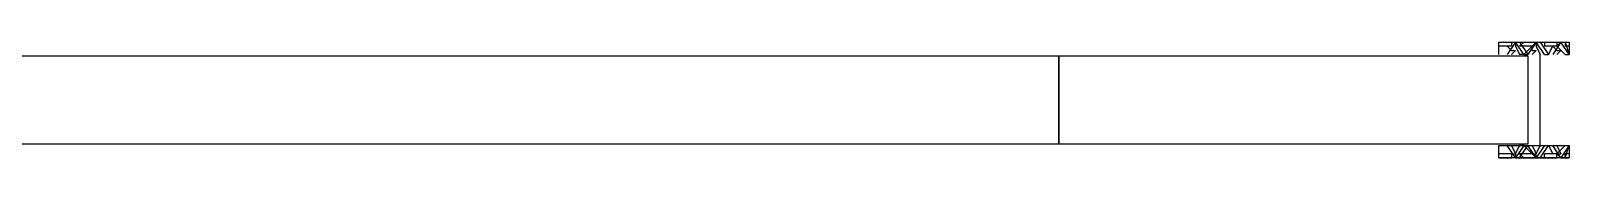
# Model space of a CAD drawing. Header units: centimetres. Extents: x -135 to 4159, y -1445 to 1077.
# Drawn here: x 1138.4 to 1243.3, y 440.3 to 448.2 of the extents above; entities that cross this region are included whole.
import ezdxf

# ---------------------------------------------------------------- set-up
doc = ezdxf.new("R2010")
doc.units = ezdxf.units.CM
doc.layers.add('IC_DUVAR_60', color=30, linetype='Continuous')
doc.layers.add('IC_KAPILAR', color=7, linetype='Continuous')

# ---------------------------------------------------------------- blocks, each defined once
blk = doc.blocks.new('BOM_I01_1255p0_IC_DOLU')
blk.add_lwpolyline([(0, 0), (6, 0), (6, 125.5), (0, 125.5)], close=True)
blk = doc.blocks.new('kaynak-ic-kapi')
at = {"color": 133, "linetype": 'Continuous', "lineweight": 25, "true_color": 0x6ec1dd}
for p, q in [((54247.47, 7919.88), (54248.32, 7919.88)), ((54248.32, 7919.59), (54247.47, 7919.59)), ((54248.6, 7919.88), (54248.04, 7919.03)), ((54248.32, 7919.31), (54248.04, 7919.59)), ((54248.32, 7919.88), (54248.32, 7919.59)), ((54248.32, 7919.31), (54248.6, 7919.31)), ((54248.32, 7919.03), (54248.6, 7919.31)), ((54249.16, 7919.03), (54248.6, 7919.88)), ((54248.6, 7919.88), (54248.6, 7919.59)), ((54248.6, 7919.88), (54248.88, 7919.88)), ((54248.6, 7919.59), (54248.88, 7919.03)), ((54249.16, 7919.88), (54248.88, 7919.59)), ((54248.88, 7919.88), (54249.45, 7919.03)), ((54249.73, 7919.59), (54248.88, 7919.59)), ((54249.16, 7919.88), (54249.16, 7919.88)), ((54249.16, 7919.03), (54249.73, 7919.59)), ((54250.01, 7919.88), (54249.45, 7919.03)), ((54250.01, 7919.88), (54249.73, 7919.59)), ((54249.73, 7919.31), (54249.73, 7919.59)), ((54249.73, 7919.31), (54250.01, 7919.31)), ((54249.73, 7919.03), (54250.01, 7919.31)), ((54250.57, 7919.03), (54250.01, 7919.88)), ((54250.01, 7919.88), (54250.01, 7919.88)), ((54250.01, 7919.88), (54250.01, 7919.59)), ((54250.01, 7919.88), (54250.29, 7919.88)), ((54250.01, 7919.59), (54250.29, 7919.03)), ((54250.29, 7919.88), (54250.86, 7919.03)), ((54250.57, 7919.88), (54250.57, 7919.88)), ((54250.57, 7919.88), (54250.57, 7919.59)), ((54251.42, 7919.59), (54250.57, 7919.59)), ((54250.86, 7919.03), (54251.14, 7919.59)), ((54251.7, 7919.88), (54251.14, 7919.03)), ((54251.42, 7919.31), (54251.14, 7919.59)), ((54251.42, 7919.88), (54251.42, 7919.88)), ((54251.42, 7919.88), (54251.42, 7919.59)), ((54251.7, 7919.88), (54251.42, 7919.59)), ((54251.42, 7919.59), (54251.98, 7919.03)), ((54251.42, 7919.31), (54251.7, 7919.31)), ((54251.42, 7919.03), (54251.7, 7919.31)), ((54252.27, 7919.03), (54251.7, 7919.88)), ((54251.7, 7919.88), (54252.27, 7919.88)), ((54251.7, 7919.88), (54251.98, 7919.88)), ((54251.98, 7919.88), (54251.98, 7919.88)), ((54251.98, 7919.88), (54251.98, 7919.59)), ((54251.98, 7919.88), (54252.27, 7919.03)), ((54252.27, 7919.59), (54251.98, 7919.59)), ((54249.16, 7919.03), (54248.88, 7919.03)), ((54249.16, 7919.03), (54249.45, 7919.03)), ((54250.29, 7912.83), (54250.29, 7919.03)), ((54250.57, 7919.03), (54250.57, 7919.03)), ((54250.57, 7919.03), (54250.86, 7919.03)), ((54251.98, 7919.03), (54251.98, 7919.03)), ((54251.98, 7919.03), (54252.27, 7919.03)), ((54252.27, 7919.03), (54252.27, 7919.03)), ((54248.6, 7911.98), (54248.04, 7912.83)), ((54248.32, 7912.83), (54248.6, 7912.26)), ((54249.16, 7912.83), (54248.6, 7911.98)), ((54248.6, 7912.26), (54248.88, 7912.83)), ((54249.16, 7912.83), (54248.88, 7912.83)), ((54248.88, 7911.98), (54249.45, 7912.83)), ((54249.16, 7912.83), (54249.45, 7912.83)), ((54249.16, 7912.83), (54249.73, 7912.26)), ((54250.01, 7911.98), (54249.45, 7912.83)), ((54249.73, 7912.83), (54250.01, 7912.26)), ((54250.57, 7912.83), (54250.01, 7911.98)), ((54250.01, 7912.26), (54250.29, 7912.83)), ((54250.29, 7911.98), (54250.86, 7912.83)), ((54250.57, 7912.83), (54250.57, 7912.83)), ((54250.57, 7912.83), (54250.86, 7912.83)), ((54250.86, 7912.83), (54251.14, 7912.26)), ((54251.7, 7911.98), (54251.14, 7912.83)), ((54251.42, 7912.26), (54251.98, 7912.83)), ((54251.42, 7912.83), (54251.7, 7912.26)), ((54252.27, 7912.83), (54251.7, 7911.98)), ((54251.98, 7912.83), (54251.98, 7912.83)), ((54251.98, 7912.83), (54252.27, 7912.83)), ((54251.98, 7911.98), (54252.27, 7912.83)), ((54252.27, 7912.83), (54252.27, 7912.83)), ((54248.32, 7912.26), (54247.47, 7912.26)), ((54247.47, 7911.98), (54248.32, 7911.98)), ((54248.32, 7912.26), (54248.04, 7912.26)), ((54248.32, 7912.26), (54248.32, 7911.98)), ((54248.32, 7912.26), (54248.6, 7912.26)), ((54249.16, 7911.98), (54248.88, 7912.26)), ((54249.73, 7912.26), (54248.88, 7912.26)), ((54249.16, 7911.98), (54249.16, 7911.98)), ((54250.01, 7911.98), (54249.73, 7912.26)), ((54249.73, 7912.26), (54249.73, 7912.26)), ((54249.73, 7912.26), (54250.01, 7912.26)), ((54250.01, 7911.98), (54250.01, 7912.26)), ((54250.01, 7911.98), (54250.01, 7911.98)), ((54250.01, 7911.98), (54250.29, 7911.98)), ((54250.57, 7911.98), (54250.57, 7912.26)), ((54251.42, 7912.26), (54250.57, 7912.26)), ((54250.57, 7911.98), (54250.57, 7911.98)), ((54251.42, 7912.26), (54251.14, 7912.26)), ((54251.42, 7911.98), (54251.42, 7912.26)), ((54251.7, 7911.98), (54251.42, 7912.26)), ((54251.42, 7912.26), (54251.7, 7912.26)), ((54251.42, 7911.98), (54251.42, 7911.98)), ((54251.7, 7911.98), (54252.27, 7911.98)), ((54251.7, 7911.98), (54251.98, 7911.98)), ((54251.98, 7911.98), (54251.98, 7912.26)), ((54252.27, 7912.26), (54251.98, 7912.26)), ((54251.98, 7911.98), (54251.98, 7911.98))]:
    blk.add_line(p, q, dxfattribs=at)
for points in [[(54247.47, 7919.03), (54247.47, 7919.88), (54252.27, 7919.88), (54252.27, 7919.03)], [(54248.6, 7919.88), (54250.01, 7919.88), (54251.42, 7919.88)], [(54248.6, 7912.26), (54248.6, 7911.98), (54248.88, 7911.98)], [(54248.6, 7911.98), (54250.01, 7911.98), (54251.42, 7911.98)]]:
    blk.add_lwpolyline(points, dxfattribs=at)
blk.add_lwpolyline([(54247.47, 7912.83), (54252.27, 7912.83), (54252.27, 7911.98), (54247.47, 7911.98)], close=True, dxfattribs=at)
blk = doc.blocks.new('BOM_K01_IC_KAPI_ACIKLIK820')
at = {"layer": 'IC_KAPILAR'}
blk.add_blockref('kaynak-ic-kapi', (0, 0), dxfattribs=at)
blk = doc.blocks.new('BOM_I11_1255p0_IC_K01_SOL_UST_KAYP102p5')
blk.add_lwpolyline([(0, 0), (6, 0), (6, 32), (0, 32)], close=True)
at = {"layer": 'IC_KAPILAR', "rotation": 90}
blk.add_blockref('BOM_K01_IC_KAPI_ACIKLIK820', (7918.93, -54217.469), dxfattribs=at)

msp = doc.modelspace()

# ---------------------------------------------------------------- block references
at = {"layer": 'IC_DUVAR_60', "rotation": 270}
for name, p in [('BOM_I11_1255p0_IC_K01_SOL_UST_KAYP102p5', (1208.5, 447.25)), ('BOM_I01_1255p0_IC_DOLU', (1083, 447.25))]:
    msp.add_blockref(name, p, dxfattribs=at)

doc.saveas('drawing.dxf')
